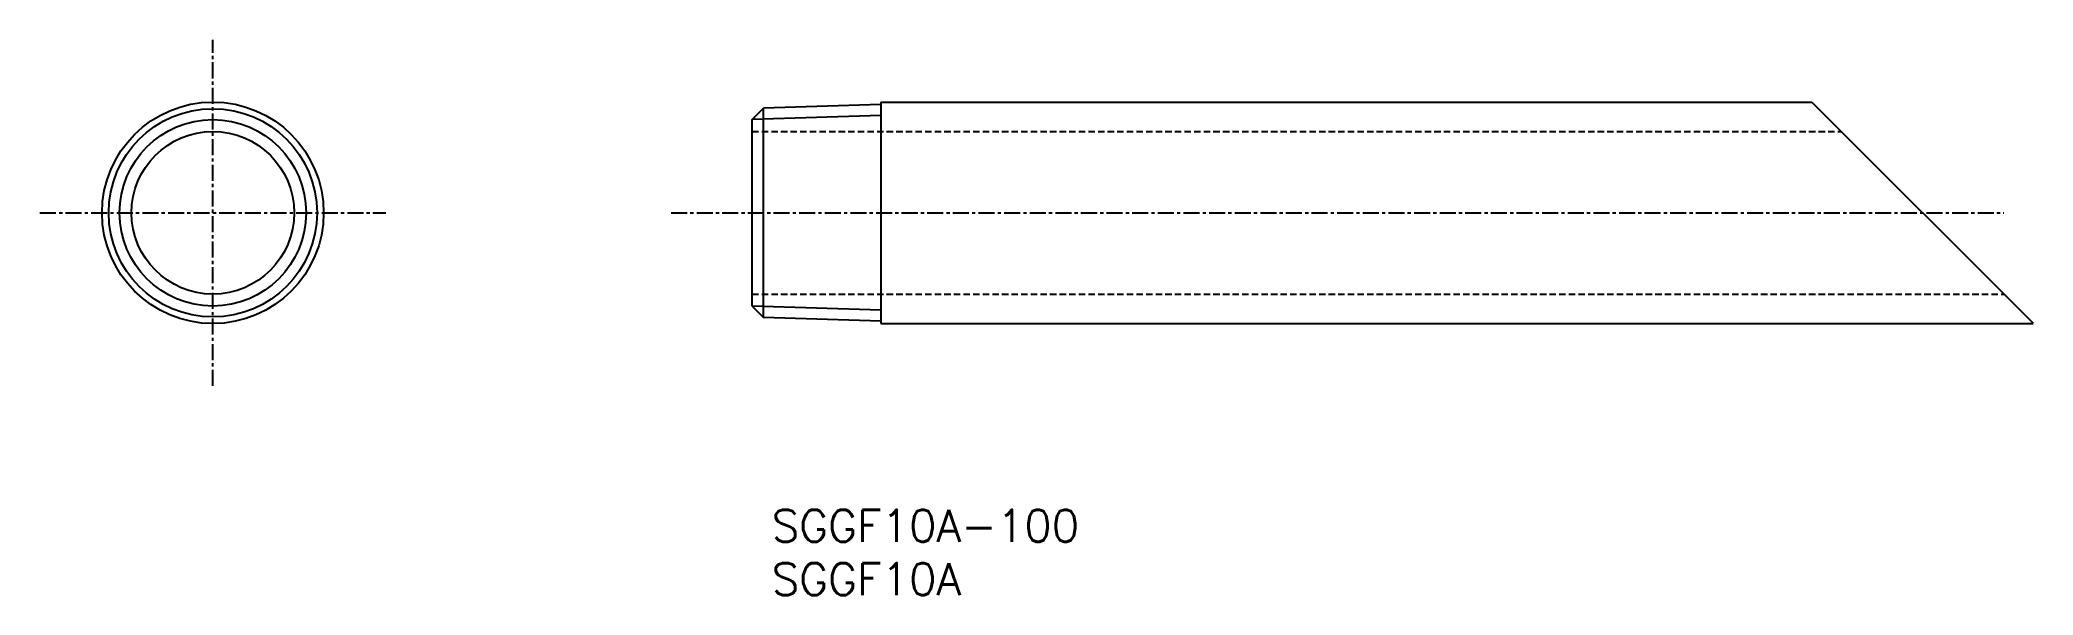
# Model space of a CAD drawing. Extents: x -87 to 69, y -41 to 3.
import ezdxf

# ---------------------------------------------------------------- set-up
doc = ezdxf.new("R2010")
doc.units = 0
doc.linetypes.add('CENTER', pattern=[2, 1.25, -0.25, 0.25, -0.25])
doc.linetypes.add('DASHED', pattern=[0.75, 0.5, -0.25])
doc.layers.get('0').update_dxf_attribs({"linetype": 'CONTINUOUS'})
doc.layers.add('CENTER', color=1, linetype='CENTER')
doc.styles.get("Standard").update_dxf_attribs({"font": 'txt.shx'})

msp = doc.modelspace()

# ---------------------------------------------------------------- linework, layer by layer
at = {"color": 7, "linetype": 'CONTINUOUS'}
for p, q in [((-31.42, -3.5), (-30.54, -2.61)), ((-21.37, -2.33), (-30.54, -2.61)), ((-30.54, -18.96), (-30.54, -2.61)), ((-21.37, -2.14), (51.29, -2.14)), ((-21.37, -2.14), (-21.37, -19.44)), ((-21.37, -2.34), (-21.37, -19.23)), ((51.29, -2.14), (68.57, -19.41)), ((-31.42, -18.07), (-31.42, -3.5)), ((-31.42, -18.07), (-30.54, -18.96)), ((-21.37, -19.24), (-30.54, -18.96)), ((-21.37, -19.44), (68.58, -19.44))]:
    msp.add_line(p, q, dxfattribs=at)
at = {"color": 3, "linetype": 'CONTINUOUS'}
for p, q in [((-21.37, -3.18), (-31.42, -3.5)), ((-21.37, -18.39), (-31.42, -18.07))]:
    msp.add_line(p, q, dxfattribs=at)
at = {"color": 3, "linetype": 'DASHED'}
for p, q in [((-31.42, -4.44), (53.59, -4.44)), ((-31.42, -17.14), (66.29, -17.14))]:
    msp.add_line(p, q, dxfattribs=at)
at = {"color": 7, "linetype": 'CONTINUOUS'}
for radius in [8.65, 8.13, 6.35]:
    msp.add_circle((-73.52, -10.79), radius, dxfattribs=at)
at = {"color": 3, "linetype": 'CONTINUOUS'}
msp.add_circle((-73.52, -10.79), 7.28, dxfattribs=at)
at = {"layer": 'CENTER', "color": 1, "linetype": 'CENTER'}
for p, q in [((-73.52, -24.29), (-73.52, 2.71)), ((-87.02, -10.79), (-60.02, -10.79)), ((-37.75, -10.79), (66.3, -10.79))]:
    msp.add_line(p, q, dxfattribs=at)

# ---------------------------------------------------------------- texts
for s, p in [('SGGF10A-100', (-29.89, -36.48)), ('SGGF10A', (-29.89, -40.64))]:
    msp.add_text(s, height=2.5).set_placement(p)

doc.saveas('drawing.dxf')
